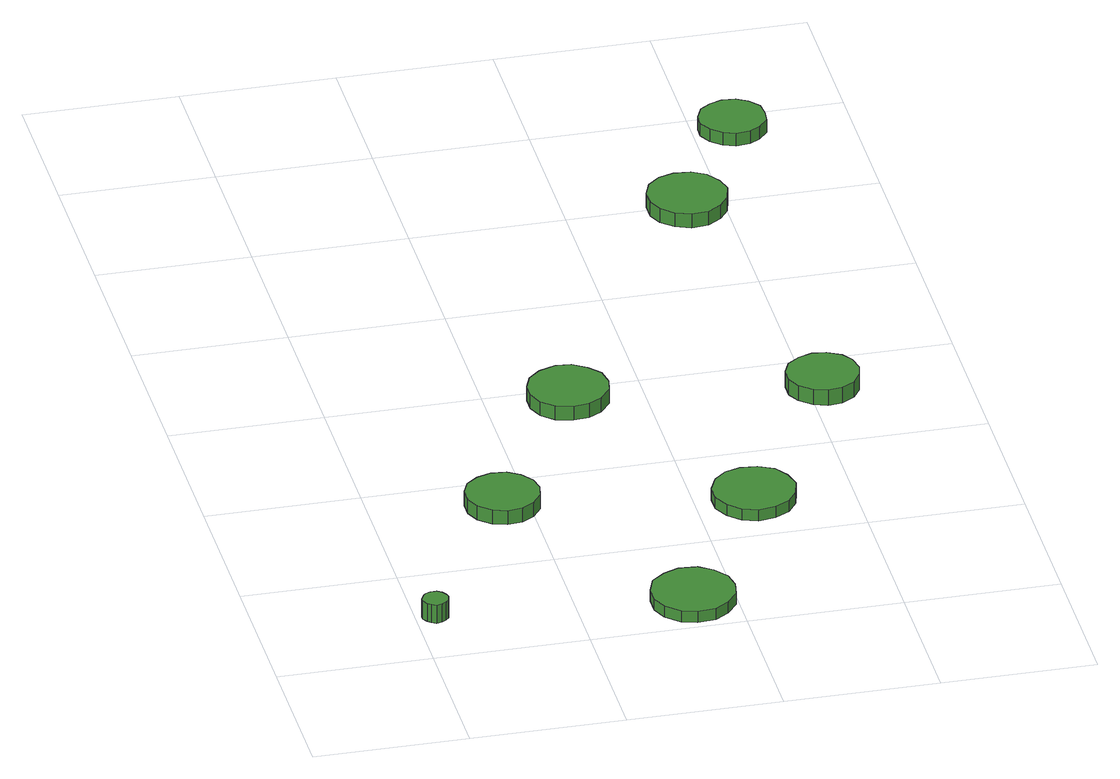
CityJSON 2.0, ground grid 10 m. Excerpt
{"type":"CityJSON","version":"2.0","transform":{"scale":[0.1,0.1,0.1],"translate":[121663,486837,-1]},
"CityObjects":{
"tree1":{"type":"SolitaryVegetationObject","attributes":{"function":"something"},"geometry":[{"type":"MultiSurface","lod":"1","boundaries":[[[0,1,2,3,4,5,6,7,8,9,10,11,12,13,14]],[[15,16,17,18,19,20,21,22,23,24,25,26,27,28,29]],[[0,29,28,1]],[[1,28,27,2]],[[2,27,26,3]],[[3,26,25,4]],[[4,25,24,5]],[[5,24,23,6]],[[6,23,22,7]],[[7,22,21,8]],[[8,21,20,9]],[[9,20,19,10]],[[10,19,18,11]],[[11,18,17,12]],[[12,17,16,13]],[[13,16,15,14]],[[14,15,29,0]]]}]},
"tree2":{"type":"SolitaryVegetationObject","attributes":{"function":"something"},"geometry":[{"type":"MultiSurface","lod":"1","boundaries":[[[30,31,32,33,34,35,36,37,38,39,40,41,42,43,44]],[[45,46,47,48,49,50,51,52,53,54,55,56,57,58,59]],[[30,59,58,31]],[[31,58,57,32]],[[32,57,56,33]],[[33,56,55,34]],[[34,55,54,35]],[[35,54,53,36]],[[36,53,52,37]],[[37,52,51,38]],[[38,51,50,39]],[[39,50,49,40]],[[40,49,48,41]],[[41,48,47,42]],[[42,47,46,43]],[[43,46,45,44]],[[44,45,59,30]]]}]},
"tree3":{"type":"SolitaryVegetationObject","attributes":{"function":"something"},"geometry":[{"type":"MultiSurface","lod":"1","boundaries":[[[60,61,62,63,64,65,66,67,68,69,70,71,72,73,74]],[[75,76,77,78,79,80,81,82,83,84,85,86,87,88,89]],[[60,89,88,61]],[[61,88,87,62]],[[62,87,86,63]],[[63,86,85,64]],[[64,85,84,65]],[[65,84,83,66]],[[66,83,82,67]],[[67,82,81,68]],[[68,81,80,69]],[[69,80,79,70]],[[70,79,78,71]],[[71,78,77,72]],[[72,77,76,73]],[[73,76,75,74]],[[74,75,89,60]]]}]},
"tree4":{"type":"SolitaryVegetationObject","attributes":{"function":"something"},"geometry":[{"type":"MultiSurface","lod":"1","boundaries":[[[90,91,92,93,94,95,96,97,98,99,100,101,102,103,104]],[[105,106,107,108,109,110,111,112,113,114,115,116,117,118,119]],[[90,119,118,91]],[[91,118,117,92]],[[92,117,116,93]],[[93,116,115,94]],[[94,115,114,95]],[[95,114,113,96]],[[96,113,112,97]],[[97,112,111,98]],[[98,111,110,99]],[[99,110,109,100]],[[100,109,108,101]],[[101,108,107,102]],[[102,107,106,103]],[[103,106,105,104]],[[104,105,119,90]]]}]},
"tree5":{"type":"SolitaryVegetationObject","attributes":{"function":"something"},"geometry":[{"type":"MultiSurface","lod":"1","boundaries":[[[120,121,122,123,124,125,126,127,128,129,130,131,132,133,134]],[[135,136,137,138,139,140,141,142,143,144,145,146,147,148,149]],[[120,149,148,121]],[[121,148,147,122]],[[122,147,146,123]],[[123,146,145,124]],[[124,145,144,125]],[[125,144,143,126]],[[126,143,142,127]],[[127,142,141,128]],[[128,141,140,129]],[[129,140,139,130]],[[130,139,138,131]],[[131,138,137,132]],[[132,137,136,133]],[[133,136,135,134]],[[134,135,149,120]]]}]},
"tree6":{"type":"SolitaryVegetationObject","attributes":{"function":"something"},"geometry":[{"type":"MultiSurface","lod":"1","boundaries":[[[150,151,152,153,154,155,156,157,158,159,160,161,162,163,164]],[[165,166,167,168,169,170,171,172,173,174,175,176,177,178,179]],[[150,179,178,151]],[[151,178,177,152]],[[152,177,176,153]],[[153,176,175,154]],[[154,175,174,155]],[[155,174,173,156]],[[156,173,172,157]],[[157,172,171,158]],[[158,171,170,159]],[[159,170,169,160]],[[160,169,168,161]],[[161,168,167,162]],[[162,167,166,163]],[[163,166,165,164]],[[164,165,179,150]]]}]},
"tree7":{"type":"SolitaryVegetationObject","attributes":{"function":"something"},"geometry":[{"type":"MultiSurface","lod":"1","boundaries":[[[180,181,182,183,184,185,186,187,188,189,190,191,192,193,194]],[[195,196,197,198,199,200,201,202,203,204,205,206,207,208,209]],[[180,209,208,181]],[[181,208,207,182]],[[182,207,206,183]],[[183,206,205,184]],[[184,205,204,185]],[[185,204,203,186]],[[186,203,202,187]],[[187,202,201,188]],[[188,201,200,189]],[[189,200,199,190]],[[190,199,198,191]],[[191,198,197,192]],[[192,197,196,193]],[[193,196,195,194]],[[194,195,209,180]]]}]},
"tree8":{"type":"SolitaryVegetationObject","attributes":{"function":"something"},"geometry":[{"type":"MultiSurface","lod":"1","boundaries":[[[210,211,212,213,214,215,216,217,218,219,220,221,222,223,224]],[[225,226,227,228,229,230,231,232,233,234,235,236,237,238,239]],[[210,239,238,211]],[[211,238,237,212]],[[212,237,236,213]],[[213,236,235,214]],[[214,235,234,215]],[[215,234,233,216]],[[216,233,232,217]],[[217,232,231,218]],[[218,231,230,219]],[[219,230,229,220]],[[220,229,228,221]],[[221,228,227,222]],[[222,227,226,223]],[[223,226,225,224]],[[224,225,239,210]]]}]}
},
"vertices":[
[21,48,20],[20,51,20],[18,54,20],[15,56,20],[11,56,20],[8,55,20],[6,53,20],[4,49,20],[4,46,20],[6,43,20],[8,41,20],[11,39,20],[15,40,20],[18,42,20],[20,44,20],[20,44,7],[18,42,7],[15,40,7],[11,39,7],[8,41,7],[6,43,7],[4,46,7],[4,49,7],[6,53,7],[8,55,7],[11,56,7],[15,56,7],[18,54,7],[20,51,7],[21,48,7],
[107,170,17],[105,179,17],[99,187,17],[91,192,17],[81,193,17],[72,190,17],[64,184,17],[60,175,17],[60,165,17],[64,156,17],[72,149,17],[81,146,17],[91,147,17],[99,152,17],[105,160,17],[105,160,7],[99,152,7],[91,147,7],[81,146,7],[72,149,7],[64,156,7],[60,165,7],[60,175,7],[64,184,7],[72,190,7],[81,193,7],[91,192,7],[99,187,7],[105,179,7],[107,170,7],
[199,29,16],[197,40,16],[190,49,16],[181,55,16],[169,56,16],[159,52,16],[150,45,16],[146,34,16],[146,23,16],[150,13,16],[159,5,16],[169,2,16],[181,3,16],[190,9,16],[197,18,16],[197,18,8],[190,9,8],[181,3,8],[169,2,8],[159,5,8],[150,13,8],[146,23,8],[146,34,8],[150,45,8],[159,52,8],[169,56,8],[181,55,8],[190,49,8],[197,40,8],[199,29,8],
[178,287,16],[176,298,16],[169,306,16],[160,312,16],[150,313,16],[139,309,16],[131,302,16],[127,292,16],[127,282,16],[131,272,16],[139,265,16],[150,262,16],[160,263,16],[169,268,16],[176,277,16],[176,277,6],[169,268,6],[160,263,6],[150,262,6],[139,265,6],[131,272,6],[127,282,6],[127,292,6],[131,302,6],[139,309,6],[150,313,6],[160,312,6],[169,306,6],[176,298,6],[178,287,6],
[264,142,15],[261,153,15],[255,162,15],[245,167,15],[234,168,15],[224,165,15],[216,158,15],[211,147,15],[211,136,15],[216,126,15],[224,119,15],[234,115,15],[245,117,15],[255,122,15],[261,131,15],[261,131,7],[255,122,7],[245,117,7],[234,115,7],[224,119,7],[216,126,7],[211,136,7],[211,147,7],[216,158,7],[224,165,7],[234,168,7],[245,167,7],[255,162,7],[261,153,7],[264,142,7],
[333,267,17],[331,277,17],[326,284,17],[317,289,17],[308,290,17],[299,287,17],[291,281,17],[287,272,17],[287,262,17],[291,254,17],[299,247,17],[308,244,17],[317,245,17],[326,250,17],[331,258,17],[331,258,6],[326,250,6],[317,245,6],[308,244,6],[299,247,6],[291,254,6],[287,262,6],[287,272,6],[291,281,6],[299,287,6],[308,290,6],[317,289,6],[326,284,6],[331,277,6],[333,267,6],
[303,499,16],[300,509,16],[294,518,16],[285,523,16],[274,524,16],[264,521,16],[256,514,16],[252,504,16],[252,493,16],[256,484,16],[264,477,16],[274,473,16],[285,474,16],[294,480,16],[300,488,16],[300,488,6],[294,480,6],[285,474,6],[274,473,6],[264,477,6],[256,484,6],[252,493,6],[252,504,6],[256,514,6],[264,521,6],[274,524,6],[285,523,6],[294,518,6],[300,509,6],[303,499,6],
[346,583,16],[345,592,16],[339,599,16],[332,603,16],[323,604,16],[315,601,16],[308,596,16],[304,587,16],[304,579,16],[308,571,16],[315,565,16],[323,562,16],[332,563,16],[339,567,16],[345,574,16],[345,574,7],[339,567,7],[332,563,7],[323,562,7],[315,565,7],[308,571,7],[304,579,7],[304,587,7],[308,596,7],[315,601,7],[323,604,7],[332,603,7],[339,599,7],[345,592,7],[346,583,7]
]}
